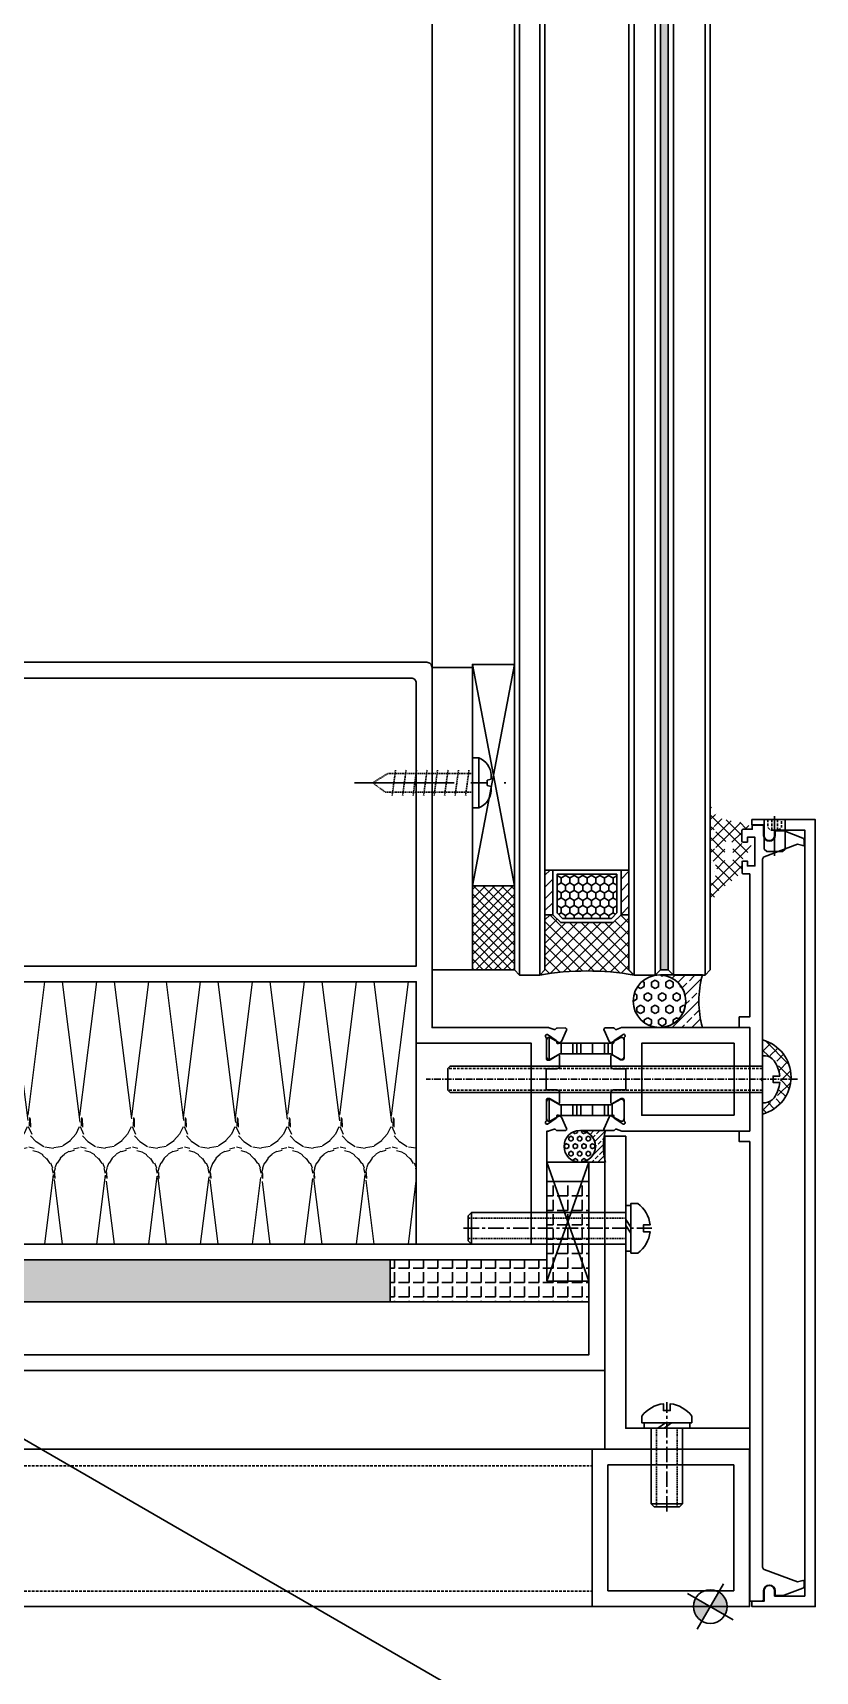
# Model space of a CAD drawing. Header units: millimetres. Extents: x -2069 to 10556, y -1036 to 8460.
# Drawn here: x 4495.4 to 4644.6, y 5000.4 to 5312.7 of the extents above; entities that cross this region are included whole.
import ezdxf

# ---------------------------------------------------------------- set-up
doc = ezdxf.new("R2010")
doc.units = ezdxf.units.MM
for name, pattern in [('ACAD_ISO04W100', [30, 24, -3, 0, -3]), ('CENTER', [2, 1.25, -0.25, 0.25, -0.25]), ('CENTER2', [28.575, 19.05, -3.175, 3.175, -3.175]), ('CONTINOUS', [0]), ('DASHED', [0.75, 0.5, -0.25]), ('HIDDEN', [0.375, 0.25, -0.125]), ('HIDDEN2', [0.1875, 0.125, -0.0625])]:
    doc.linetypes.add(name, pattern=pattern)
for name, color, linetype in [('01', 1, 'Continuous'), ('CASTFIX', 1, 'Continuous'), ('F-Alum', 4, 'Continuous'), ('F-Bolt', 32, 'Continuous'), ('F-center', 6, 'ACAD_ISO04W100'), ('F-dashed line', 8, 'DASHED'), ('F-Glass', 5, 'Continuous'), ('F-Glazing', 8, 'Continuous'), ('F-Misc', 1, 'Continuous'), ('F-seslants', 8, 'Continuous'), ('F_MISC', 8, 'Continuous'), ('HAT', 155, 'Continuous'), ('Hatch', 8, 'Continuous'), ('INSUL', 173, 'Continuous'), ('PJ', 4, 'Continuous'), ('TC', 4, 'Continuous'), ('中心线', 1, 'CENTER2'), ('虚线', 8, 'HIDDEN'), ('螺栓钉类', 241, 'Continuous')]:
    doc.layers.add(name, color=color, linetype=linetype)
doc.layers.add('A-ANNO-SYMB', color=7, linetype='Continuous', lineweight=25)
doc.styles.add('F-simhei', font='')
doc.styles.get('F-simhei').set_extended_font_data('SimHei')
doc.dimstyles.new('1c', dxfattribs={"dimtxt": 3, "dimasz": 2, "dimexe": 1, "dimexo": 2, "dimgap": 1.5, "dimtad": 1, "dimdec": 0, "dimzin": 12, "dimdsep": 46, "dimtxsty": 'F-simhei', "dimblk": 'ARCHTICK', "dimcen": 1, "dimclrd": 1, "dimclre": 1, "dimclrt": 7, "dimadec": 0, "dimazin": 0, "dimtfac": 1, "dimtdec": 0, "dimtix": 1, "dimtofl": 0, "dimtmove": 0, "dimatfit": 3, "dimfxl": 1, "dimtolj": 1, "dimtzin": 0, "dimarcsym": 1})
pattern_1 = [(90, (-64867.5736, 53094.9694), (-2.75, -1e-09), [2, -0.75]), (180, (-64867.5736, 53094.9694), (1e-09, -2.75), [2, -0.75])]

# ---------------------------------------------------------------- blocks, each defined once
blk = doc.blocks.new('A$C08103915')
at = {"layer": 'Hatch'}
h = blk.add_hatch(dxfattribs=at)
h.set_pattern_fill('M_GASKET-PISA', color=256, style=0, pattern_type=2)
h.set_pattern_definition([(45, (45.75, 9), (-1.06066, 1.06066), []), (135, (45.75, 9), (-1.06066, -1.06066), [])])
edge = h.paths.add_edge_path()
edge.add_arc((-1.01, 2.7), 1.5, 270, 310.5724)
edge.add_line((-0.03, 1.56), (1.23, 2.64))
edge.add_arc((2.21, 1.5), 1.5, 90, 130.5724, ccw=False)
edge.add_line((2.21, 3), (2.74, 3))
edge.add_arc((2.74, 6), 3, 270, 323.2383)
edge.add_line((5.15, 4.2), (7.71, 7.64))
edge.add_arc((7.79, 7.58), 0.1, 115.9383, 143.2383, ccw=False)
edge.add_line((7.75, 7.67), (9.5, 8.53))
edge.add_arc((9.39, 8.75), 0.25, 295.907, 450)
edge.add_line((9.39, 9), (6.62, 9))
edge.add_line((6.62, 9), (4.77, 8.05))
edge.add_arc((3.63, 10.27), 2.5, 214.0621, 297.3, ccw=False)
edge.add_arc((1.31, 8.7), 0.3, 34.0621, 90)
edge.add_line((1.31, 9), (-1.59, 9))
edge.add_arc((-1.59, 8.75), 0.25, 90, 256.4771)
edge.add_line((-1.65, 8.51), (-0.03, 8.1))
edge.add_arc((-0.05, 8), 0.1, -90, 75.8013, ccw=False)
edge.add_line((-0.05, 7.9), (-0.11, 7.9))
edge.add_arc((-0.11, 10.4), 2.5, 215.2344, 270, ccw=False)
edge.add_arc((-2.23, 8.9), 0.1, 35.2344, 90)
edge.add_line((-2.23, 9), (-4.88, 9))
edge.add_arc((-4.88, 8.75), 0.25, 90, 256.4771)
edge.add_line((-4.94, 8.51), (-3.32, 8.1))
edge.add_arc((-3.34, 8), 0.1, -90, 75.8013, ccw=False)
edge.add_line((-3.34, 7.9), (-3.4, 7.9))
edge.add_arc((-3.4, 10.4), 2.5, 214.3262, 270, ccw=False)
edge.add_arc((-5.55, 8.93), 0.1, 34.3262, 110.1545)
edge.add_arc((-6.44, 11.37), 2.5, 265.3665, 290.1545, ccw=False)
edge.add_line((-6.65, 8.88), (-8.09, 9))
edge.add_arc((-8.11, 8.75), 0.25, 85.3665, 250.788)
edge.add_line((-8.19, 8.51), (-7.41, 8.24))
edge.add_arc((-8.08, 6.35), 2, 8.4736, 70.6401, ccw=False)
edge.add_line((-6.1, 6.65), (-5.24, 2.02))
edge.add_arc((-4.75, 2.1), 0.5, 188.4922, 360)
edge.add_line((-4.25, 2.1), (-4.25, 2.7))
edge.add_arc((-3.95, 2.7), 0.3, 90, 180, ccw=False)
edge.add_line((-3.95, 3), (-1.55, 3))
edge.add_arc((-1.55, 2.7), 0.3, 0, 90, ccw=False)
edge.add_line((-1.25, 2.7), (-1.25, 1.4))
edge.add_arc((-1.05, 1.4), 0.2, 180, 270)
edge.add_line((-1.05, 1.2), (-1.01, 1.2))
edge = h.paths.add_edge_path(flags=16)
edge.add_arc((-1.31, 5.2), 0.5, 188.3111, 270)
edge.add_line((-1.31, 4.7), (1.52, 4.7))
edge.add_arc((1.52, 5.2), 0.5, 270, 323.2383)
edge.add_line((1.92, 4.9), (2.29, 5.4))
edge.add_arc((1.89, 5.7), 0.5, 323.2383, 450)
edge.add_line((1.89, 6.2), (-1.46, 6.2))
edge.add_arc((-1.46, 5.7), 0.5, 90, 188.3111)
edge.add_line((-1.95, 5.63), (-1.81, 5.13))
blk = doc.blocks.new('*U79')
at = {"layer": 'HAT'}
h = blk.add_hatch(dxfattribs=at)
h.set_pattern_fill('ANSI33', color=256, scale=0.833333)
h.set_pattern_definition([(45, (-71600.1046, -19870.7032), (-1.87088669, 1.87088669), []), (45, (-71598.2337, -19870.7032), (-1.87088669, 1.87088669), [1.32291667, -0.66145833])])
edge = h.paths.add_edge_path()
edge.add_arc((5, 18.47), 19.14, 254.853, 285.147, ccw=False)
edge.add_line((0, 0), (0, -7.91))
edge.add_arc((5, -8.17), 5.01, 2.9798, 177.0202, ccw=False)
edge.add_line((10, -7.91), (10, 0))
h = blk.add_hatch(dxfattribs=at)
h.set_pattern_fill('HEX', color=256, scale=0.833333)
h.set_pattern_definition([(0, (-71600.1046, -19870.7032), (0, 1.374815), [0.79375, -1.5875]), (120, (-71600.1046, -19870.7032), (-1.190624716, -0.6874075), [0.79375, -1.5875]), (60, (-71599.3109, -19870.7032), (-1.190624716, 0.6874075), [0.79375, -1.5875])])
edge = h.paths.add_edge_path()
edge.add_arc((5, -8.17), 5.01, 0, 360)
at = {"layer": '01'}
blk.add_lwpolyline([(10, 0, -0.132958), (0, 0), (0, -7.91, -0.9493), (10, -7.91)], format="xyb", close=True, dxfattribs=at)
blk.add_circle((5, -8.17), 5.01, dxfattribs=at)
blk = doc.blocks.new('ld')
blk.add_lwpolyline([(2, 0), (2, 5.6), (1.5, 6.1), (-1.5, 6.1), (-2, 5.6), (-2, 0)])
at = {"layer": 'A-ANNO-SYMB', "color": 0}
blk.add_line((-2, 0), (2, 0), dxfattribs=at)
at = {"layer": 'F-center'}
blk.add_lwpolyline([(0, -0.64), (0, 6.89)], dxfattribs=at)
at = {"layer": 'F-dashed line'}
for points in [[(1.3, 0), (1.3, 1.52), (0.74, 2), (-0.74, 2), (-1.3, 1.52), (-1.3, 0)], [(-0.56, 0), (-0.56, 2)], [(0.56, 0), (0.56, 2)]]:
    blk.add_lwpolyline(points, dxfattribs=at)
blk = doc.blocks.new('qertqtwet')
at = {"layer": 'F-Glazing'}
h = blk.add_hatch(dxfattribs=at)
h.set_pattern_fill('ANSI37', color=256, angle=270, style=0)
h.set_pattern_definition([(315, (-29614.423, -25731.6915), (1.122532, 1.122532), []), (45, (-29614.423, -25731.6915), (-1.122532, 1.122532), [])])
h.paths.add_polyline_path([(-29820.58, -22812.53), (-29818.81, -22812.53), (-29818.81, -22810.33, 0.323429), (-29824.23, -22816.97), (-29822.21, -22816.97, -0.118516), (-29821.24, -22812.93, -0.281861)])
h.paths.add_polyline_path([(-29822.21, -22816.97), (-29824.23, -22816.97, 0.356058), (-29818.81, -22824.47), (-29818.81, -22821.41), (-29820.58, -22821.41, -0.281861), (-29821.24, -22821.01, -0.118516)])
at = {"color": 8, "linetype": 'DASHED'}
for p, q in [((-29818.81, -22814.89, -46928.13), (-29758.81, -22814.89, -46928.13)), ((-29818.81, -22814.89, -46928.13), (-29758.81, -22814.89, -46928.13)), ((-29818.81, -22819.05, -46928.13), (-29758.81, -22819.05, -46928.13)), ((-29818.81, -22819.05, -46928.13), (-29758.81, -22819.05, -46928.13))]:
    blk.add_line(p, q, dxfattribs=at)
at = {"color": 8, "linetype": 'CENTER'}
blk.add_line((-29825.48, -22816.97, -46928.13), (-29754.65, -22816.97, -46928.13), dxfattribs=at)
blk.add_line((-29825.48, -22816.97, -46928.13), (-29754.65, -22816.97, -46928.13), dxfattribs=at)
blk.add_arc((-29816.92, -22817.4, -23464.07), 7.31, 104.9573, 255.0427)
at = {"layer": 'F-Bolt', "elevation": -46928.13}
blk.add_lwpolyline([(-29820.99, -22820.49, 0.209935), (-29819.32, -22821.47), (-29818.81, -22821.47), (-29818.81, -22812.47), (-29819.32, -22812.47, 0.209935), (-29820.99, -22813.45, 0.143384), (-29822.08, -22816.36), (-29820.8, -22816.36), (-29820.8, -22817.58), (-29822.08, -22817.58, 0.143384)], format="xyb", close=True, dxfattribs=at)
blk.add_lwpolyline([(-29820.99, -22820.49, 0.209935), (-29819.32, -22821.47), (-29818.81, -22821.47), (-29818.81, -22812.47), (-29819.32, -22812.47, 0.209935), (-29820.99, -22813.45, 0.143384), (-29822.08, -22816.36), (-29820.8, -22816.36), (-29820.8, -22817.58), (-29822.08, -22817.58, 0.143384)], format="xyb", close=True, dxfattribs=at)
blk.add_lwpolyline([(-29818.81, -22819.47), (-29759.23, -22819.47), (-29758.81, -22819.05), (-29758.81, -22814.89), (-29759.23, -22814.47), (-29818.81, -22814.47)], dxfattribs=at)
blk.add_lwpolyline([(-29818.81, -22819.47), (-29759.23, -22819.47), (-29758.81, -22819.05), (-29758.81, -22814.89), (-29759.23, -22814.47), (-29818.81, -22814.47)], dxfattribs=at)
blk = doc.blocks.new('A$C455C3A01')
at = {"layer": 'Hatch'}
h = blk.add_hatch(dxfattribs=at)
h.set_pattern_fill('M_SYNTHETIC-PISA', color=256, pattern_type=2)
h.set_pattern_definition([(90, (-9.9, 423.83), (-6, 4e-16), []), (90, (-9.15, 423.83), (-6, 4e-16), []), (90, (-8.4, 423.83), (-6, 4e-16), []), (90, (-6.15, 423.83), (-6, 4e-16), [])])
edge = h.paths.add_edge_path()
edge.add_arc((-6.87, -1.6), 0.5, 270, 300, ccw=False)
edge.add_line((-6.87, -2.1), (-6.9, -2.1))
edge.add_arc((-6.9, -1.6), 0.5, 180, 270, ccw=False)
edge.add_line((-7.4, -1.6), (-7.4, 1.6))
edge.add_arc((-6.9, 1.6), 0.5, 90, 180, ccw=False)
edge.add_line((-6.9, 2.1), (-6.87, 2.1))
edge.add_arc((-6.87, 1.6), 0.5, 60, 90, ccw=False)
edge.add_line((-6.62, 2.03), (-4.83, 1))
edge.add_line((-4.83, 1), (4.83, 1))
edge.add_line((4.83, 1), (6.62, 2.03))
edge.add_arc((6.87, 1.6), 0.5, 90, 120, ccw=False)
edge.add_line((6.87, 2.1), (6.9, 2.1))
edge.add_arc((6.9, 1.6), 0.5, 0, 90, ccw=False)
edge.add_line((7.4, 1.6), (7.4, -1.6))
edge.add_arc((6.9, -1.6), 0.5, -90, 0, ccw=False)
edge.add_line((6.9, -2.1), (6.87, -2.1))
edge.add_arc((6.87, -1.6), 0.5, 240, 270, ccw=False)
edge.add_line((6.62, -2.03), (4.83, -1))
edge.add_line((4.83, -1), (-4.83, -1))
edge.add_line((-4.83, -1), (-6.62, -2.03))
at = {"color": 0, "linetype": 'ByBlock'}
blk.add_lwpolyline([(-6.62, -2.03, -0.131652), (-6.87, -2.1), (-6.9, -2.1, -0.414214), (-7.4, -1.6), (-7.4, 1.6, -0.414214), (-6.9, 2.1), (-6.87, 2.1, -0.131652), (-6.62, 2.03), (-4.83, 1), (4.83, 1), (6.62, 2.03, -0.131652), (6.87, 2.1), (6.9, 2.1, -0.414214), (7.4, 1.6), (7.4, -1.6, -0.414214), (6.9, -2.1), (6.87, -2.1, -0.131652), (6.62, -2.03), (4.83, -1), (-4.83, -1)], format="xyb", close=True, dxfattribs=at)
blk = doc.blocks.new('*U80')
at = {"layer": 'HAT'}
h = blk.add_hatch(dxfattribs=at)
h.set_pattern_fill('ANSI33', color=256, scale=0.5)
h.set_pattern_definition([(45, (-42960.0628, -11922.4219), (-1.122532015, 1.122532015), []), (45, (-42958.9402, -11922.4219), (-1.122532015, 1.122532015), [0.79375, -0.396875])])
edge = h.paths.add_edge_path()
edge.add_arc((3, 11.08), 11.48, 254.853, 285.147, ccw=False)
edge.add_line((0, 0), (0, -4.75))
edge.add_arc((3, -4.9), 3, 2.9798, 177.0202, ccw=False)
edge.add_line((6, -4.75), (6, 0))
h = blk.add_hatch(dxfattribs=at)
h.set_pattern_fill('HEX', color=256, scale=0.5)
h.set_pattern_definition([(0, (-42960.0628, -11922.4219), (0, 0.824889), [0.47625, -0.9525]), (120, (-42960.0628, -11922.4219), (-0.71437483, -0.4124445), [0.47625, -0.9525]), (60, (-42959.5865, -11922.4219), (-0.71437483, 0.4124445), [0.47625, -0.9525])])
edge = h.paths.add_edge_path()
edge.add_arc((3, -4.9), 3, 0, 360)
at = {"layer": '01'}
blk.add_lwpolyline([(6, 0, -0.132958), (0, 0), (0, -4.75, -0.9493), (6, -4.75)], format="xyb", close=True, dxfattribs=at)
blk.add_circle((3, -4.9), 3, dxfattribs=at)
blk = doc.blocks.new('*U81')
at = {"layer": '中心线', "color": 1, "linetype": 'CENTER', "ltscale": 2.357948}
blk.add_line((0, 30.9), (0, -4.96), dxfattribs=at)
at = {"layer": '虚线', "linetype": 'HIDDEN', "ltscale": 0.5}
for p, q in [((-1.95, 0), (-1.95, 30)), ((1.95, 0), (1.95, 30))]:
    blk.add_line(p, q, dxfattribs=at)
at = {"layer": '螺栓钉类', "color": 241, "linetype": 'Continuous'}
for p, q in [((-2.41, 30), (-3, 29.41)), ((3, 29.41), (-3, 29.41)), ((-3, 0), (-3, 29.41)), ((2.41, 30), (-2.41, 30)), ((2.41, 30), (3, 29.41)), ((3, 0), (3, 29.41)), ((-0.91, -1), (0.53, 0)), ((0.24, -1), (1.69, 0))]:
    blk.add_line(p, q, dxfattribs=at)
blk.add_lwpolyline([(4.35, 0), (4.35, -1), (-4.35, -1), (-4.35, 0)], close=True, dxfattribs=at)
blk.add_lwpolyline([(-4.75, -1), (4.75, -1), (4.75, -2.32, -0.207256), (0.66, -4.66), (0.66, -3.38), (-0.66, -3.38), (-0.66, -4.66, -0.207256), (-4.75, -2.32)], format="xyb", close=True, dxfattribs=at)
blk = doc.blocks.new('*U82')
at = {"layer": 'F-Misc'}
blk.add_lwpolyline([(0, -8), (0, 0), (-22.69, 0), (-22.69, -8)], close=True, dxfattribs=at)
for points in [[(0, -8), (-22.69, 0)], [(-22.69, -8), (0, 0)]]:
    blk.add_lwpolyline(points, dxfattribs=at)
blk = doc.blocks.new('*U83')
at = {"layer": '中心线', "color": 1, "linetype": 'CENTER', "ltscale": 2.357948}
blk.add_line((0, 15.9), (0, -4.96), dxfattribs=at)
at = {"layer": '虚线', "linetype": 'HIDDEN', "ltscale": 0.5}
for p, q in [((-1.95, 0), (-1.95, 15)), ((1.95, 0), (1.95, 15))]:
    blk.add_line(p, q, dxfattribs=at)
at = {"layer": '螺栓钉类', "color": 241, "linetype": 'Continuous'}
for p, q in [((-2.41, 15), (-3, 14.41)), ((3, 14.41), (-3, 14.41)), ((-3, 0), (-3, 14.41)), ((2.41, 15), (-2.41, 15)), ((2.41, 15), (3, 14.41)), ((3, 0), (3, 14.41)), ((-0.91, -1), (0.53, 0)), ((0.24, -1), (1.69, 0))]:
    blk.add_line(p, q, dxfattribs=at)
blk.add_lwpolyline([(4.35, 0), (4.35, -1), (-4.35, -1), (-4.35, 0)], close=True, dxfattribs=at)
blk.add_lwpolyline([(-4.75, -1), (4.75, -1), (4.75, -2.32, -0.207256), (0.66, -4.66), (0.66, -3.38), (-0.66, -3.38), (-0.66, -4.66, -0.207256), (-4.75, -2.32)], format="xyb", close=True, dxfattribs=at)
blk = doc.blocks.new('A$C714F5CF6')
at = {"ltscale": 0.5}
h = blk.add_hatch(color=7, dxfattribs=at)
edge = h.paths.add_edge_path()
edge.add_line((0, 3.21), (0, 0))
edge.add_line((0, 0), (3.21, 0))
edge.add_ellipse((0, 0), major_axis=(-2.27, 2.27), ratio=1, start_angle=225, end_angle=315)
edge = h.paths.add_edge_path()
edge.add_line((0, 0), (-3.21, 0))
edge.add_ellipse((0, 0), major_axis=(-2.27, 2.27), ratio=1, start_angle=45, end_angle=135)
edge.add_line((0, -3.21), (0, 0))
at = {"color": 7, "ltscale": 0.5}
for p, q in [((0, 5.01), (0, -5.01)), ((5.01, 0), (-5.01, 0))]:
    blk.add_line(p, q, dxfattribs=at)
blk.add_circle((0, 0), 3.21, dxfattribs=at)
blk = doc.blocks.new('*U51')
at = {"layer": 'F-Misc'}
blk.add_lwpolyline([(0, -8), (0, 0), (-42.21, 0), (-42.21, -8)], close=True, dxfattribs=at)
for points in [[(0, -8), (-42.21, 0)], [(-42.21, -8), (0, 0)]]:
    blk.add_lwpolyline(points, dxfattribs=at)
blk = doc.blocks.new('*U52')
at = {"linetype": 'Continuous'}
blk.add_hatch(color=4, dxfattribs=at).paths.add_polyline_path([(0.22, 17.52), (801.66, 17.52), (801.66, 16), (0.22, 16)])
at = {"layer": 'TC'}
h = blk.add_hatch(dxfattribs=at)
h.set_pattern_fill('ANSI37', color=256, scale=0.5, style=0)
h.set_pattern_definition([(45, (0, 4), (-1.12253, 1.12253), []), (135, (0, 4), (-1.12253, -1.12253), [])])
edge = h.paths.add_edge_path()
edge.add_line((9.22, 4), (9.22, -3))
edge.add_line((9.22, -3), (10.72, -4.5))
edge.add_line((10.72, -4.5), (10.72, -6))
edge.add_line((10.72, -6), (0.22, -6))
edge.add_line((0.22, -6), (-0.78, -7))
edge.add_arc((-52.52, 2), 52.52, 350.1322, 369.8678)
edge.add_line((-0.78, 11), (0.22, 10))
edge.add_line((0.22, 10), (10.72, 10))
edge.add_line((10.72, 10), (10.72, 8.5))
edge.add_line((10.72, 8.5), (9.22, 7))
edge.add_line((9.22, 7), (9.22, 4))
h = blk.add_hatch(dxfattribs=at)
h.set_pattern_fill('ANSI31', color=256, scale=0.5, style=0)
h.set_pattern_definition([(45, (0, 4), (-1.12253, 1.12253), [])])
h.paths.add_polyline_path([(19.22, 8.5), (10.72, 8.5), (10.72, 10), (19.22, 10)])
h = blk.add_hatch(dxfattribs=at)
h.set_pattern_fill('ANSI31', color=256, scale=0.5, style=0)
h.set_pattern_definition([(45, (0, 4), (-1.12253, 1.12253), [])])
h.paths.add_polyline_path([(19.22, 8.5), (10.72, 8.5), (10.72, 10), (19.22, 10)])
h = blk.add_hatch(dxfattribs=at)
h.set_pattern_fill('HONEY', color=256, scale=0.3, style=0)
h.set_pattern_definition([(0, (0, 4), (1.42875, 0.82489), [0.9525, -1.905]), (120, (0, 4), (-1.42875, 0.82489), [0.9525, -1.905]), (60, (0, 4), (2e-07, 1.649778), [-1.905, 0.9525])])
h.paths.add_polyline_path([(10.02, 6.67), (11.05, 7.7), (18.42, 7.7), (18.42, -3.7), (11.05, -3.7), (10.02, -2.67)])
h = blk.add_hatch(dxfattribs=at)
h.set_pattern_fill('ANSI31', color=256, scale=0.5, style=0)
h.paths.add_polyline_path([(19.22, -4.5), (10.72, -4.5), (10.72, -6), (19.22, -6)])
at = {"color": 4, "linetype": 'Continuous'}
blk.add_lwpolyline([(0.22, 17.52), (801.66, 17.52), (801.66, 16), (0.22, 16)], close=True, dxfattribs=at)
at = {"layer": 'F-Glass'}
for points in [[(801.66, 17.52), (0.22, 17.52), (-0.78, 18.52), (-0.78, 24.52), (0.22, 25.52), (801.66, 25.52)], [(801.66, 10), (0.22, 10), (-0.78, 11), (-0.78, 15), (0.22, 16), (801.66, 16)], [(801.66, -6), (0.22, -6), (-0.78, -7), (-0.78, -10.83), (0.22, -11.83), (801.66, -11.83)]]:
    blk.add_lwpolyline(points, dxfattribs=at)
at = {"layer": 'PJ'}
blk.add_lwpolyline([(9.22, 4), (9.22, -3), (10.72, -4.5), (10.72, -6), (0.22, -6), (-0.78, -7, 0.086326), (-0.78, 11), (0.22, 10), (10.72, 10), (10.72, 8.5), (9.22, 7)], format="xyb", close=True, dxfattribs=at)
for points in [[(19.22, 8.5), (10.72, 8.5), (10.72, 10), (19.22, 10)], [(19.22, 8.5), (10.72, 8.5), (10.72, 10), (19.22, 10)], [(19.22, -4.5), (10.72, -4.5), (10.72, -6), (19.22, -6)]]:
    blk.add_lwpolyline(points, close=True, dxfattribs=at)
at = {"layer": 'PJ', "ltscale": 3}
for points in [[(9.22, 7), (10.72, 8.5), (19.22, 8.5), (19.22, -4.5), (10.72, -4.5), (9.22, -3)], [(10.02, 6.67), (11.05, 7.7), (18.42, 7.7), (18.42, -3.7), (11.05, -3.7), (10.02, -2.67)]]:
    blk.add_lwpolyline(points, close=True, dxfattribs=at)
at = {"layer": 'TC', "color": 9, "linetype": 'Continuous'}
for p, q in [((-0.78, 24.52), (801.66, 24.52)), ((-0.78, 18.52), (801.66, 18.52)), ((-0.78, 15), (801.66, 15)), ((-0.78, 11), (801.66, 11)), ((-0.78, -7), (801.66, -7)), ((-0.78, -10.83), (801.66, -10.83))]:
    blk.add_line(p, q, dxfattribs=at)
blk = doc.blocks.new('ding1')
at = {"layer": 'CASTFIX', "color": 9, "linetype": 'CENTER2'}
blk.add_line((1214.68, -4175.42), (1214.68, -4204.3), dxfattribs=at)
at = {"layer": 'CASTFIX', "color": 8, "linetype": 'HIDDEN2'}
for p, q in [((1212.88, -4181.86), (1214.68, -4178.92)), ((1214.68, -4178.92), (1216.48, -4181.34)), ((1212.88, -4197.92), (1212.88, -4181.86)), ((1216.48, -4197.92), (1216.48, -4181.34)), ((1217.08, -4182.62), (1212.28, -4183.27)), ((1217.08, -4184.62), (1212.28, -4185.27)), ((1217.08, -4186.62), (1212.28, -4187.27)), ((1217.08, -4188.62), (1212.28, -4189.27)), ((1217.08, -4190.62), (1212.28, -4191.27)), ((1217.08, -4192.62), (1212.28, -4193.27)), ((1217.08, -4194.62), (1212.28, -4195.27)), ((1217.08, -4196.62), (1212.28, -4197.27))]:
    blk.add_line(p, q, dxfattribs=at)
at = {"layer": 'CASTFIX'}
for p, q in [((1209.93, -4197.92), (1209.93, -4199.17)), ((1219.43, -4197.92), (1209.93, -4197.92)), ((1219.43, -4199.17), (1209.93, -4199.17)), ((1214.18, -4200.72), (1213.98, -4201.47)), ((1215.18, -4200.72), (1214.18, -4200.72)), ((1215.18, -4200.72), (1215.38, -4201.47)), ((1219.43, -4197.92), (1219.43, -4199.17)), ((1213.98, -4201.47), (1213.18, -4201.47)), ((1216.18, -4201.47), (1215.38, -4201.47))]:
    blk.add_line(p, q, dxfattribs=at)
for centre, start, end in [((1213.34, -4197.8), 201.9199, 267.5066), ((1216.02, -4197.8), 272.4934, 338.0801)]:
    blk.add_arc(centre, 3.68, start, end, dxfattribs=at)
blk = doc.blocks.new('*U53')
at = {"layer": 'INSUL', "lineweight": 0}
h = blk.add_hatch(dxfattribs=at)
h.set_pattern_fill('岩棉', color=256, scale=50, style=0, pattern_type=2)
h.set_pattern_definition([(171.7889, (26.65, 99.5238), (-336.600862, 50.000001), [1.6671, -348.4227]), (146.9087, (28.1114, 98.5714), (-79.200202, 50.000001), [1.7444, -364.5726]), (132.3273, (29.1957, 97.381), (-89.100229, 100), [1.6103, -336.5429]), (114.797, (29.8557, 95.9524), (-19.80005, 50), [1.5737, -163.661]), (91.6202, (29.9029, 94.2857), (-9.900025, 300), [1.6673, -348.47265]), (82.824825, (25.04714, 55.714286), (69.30017472, 549.999998517), [38.87587, -8125.0565]), (97.175175, (34.85288, 55.714286), (-69.300176241, 549.999998326), [38.87587, -8125.0565]), (88.3798, (29.9972, 94.2857), (9.900022, 300), [1.6673, -348.47265]), (65.203, (30.0443, 95.9524), (19.80005, 50), [1.5737, -163.661]), (47.6727, (30.7043, 97.381), (89.100228, 100), [1.6103, -336.5429]), (33.0913, (31.7886, 98.5714), (79.200201, 50.000002), [1.7444, -364.5726]), (8.2111, (33.25, 99.5238), (336.600862, 50), [1.6671, -348.4227]), (87.1662, (25, 54.762), (9.90002, 150), [0.9535, -199.2913]), (103.9014, (25.2357, 53.8095), (-39.6001, 150), [0.9811, -205.0535]), (111.6036, (25.613, 52.857), (-9.9, 50), [1.0243, -52.7534]), (122.7613, (26.2257, 51.9048), (-29.700077, 50), [1.1325, -236.6989]), (138.2906, (27.0271, 51.1905), (-59.40015, 50), [1.0735, -224.3705]), (152.0035, (27.9229, 50.7143), (-89.10023, 50), [1.0144, -212.0156]), (166.4772, (28.9129, 50.4762), (-198.000507, 50), [1.0182, -212.8103]), (167.0708, (29.95, 50.238), (-207.900533, 50), [1.0641, -222.402]), (12.9292, (29.95, 50.238), (207.900533, 50), [1.0641, -222.402]), (13.5228, (30.9872, 50.4762), (198.000507, 50), [1.0182, -212.8103]), (27.9965, (31.9772, 50.7143), (99.000253, 50), [1.0144, -212.0156]), (41.7094, (32.8729, 51.1905), (59.40015, 50), [1.0735, -224.3705]), (57.2387, (33.6743, 51.9048), (99.000252, 150), [1.1325, -236.6989]), (68.3964, (34.287, 52.857), (9.9, 50), [1.0243, -52.7534]), (76.0986, (34.6643, 53.8095), (9.900025, 50), [0.9811, -205.0535]), (92.8338, (34.9, 54.762), (-9.900025, 150), [0.9535, -199.2913])])
h.paths.add_polyline_path([(0, 0), (170.36, 0), (170.36, 50), (0, 50)])
at = {"layer": 'INSUL'}
blk.add_lwpolyline([(0, 0), (170.36, 0), (170.36, 50), (0, 50)], close=True, dxfattribs=at)
blk = doc.blocks.new('_ArchTick')
at = {"color": 0, "linetype": 'ByBlock', "const_width": 0.15}
blk.add_lwpolyline([(-0.5, -0.5), (0.5, 0.5)], dxfattribs=at)
blk = doc.blocks.new('*D108')
at = {"layer": 'Defpoints', "color": 0, "transparency": 16777216}
for p in [(3928.29, 5012.7), (4602.08, 5012.7), (3874.24, 4990.18), (3914.71, 4942.6), (3874.24, 4188.74)]:
    blk.add_point(p, dxfattribs=at)
at = {"layer": 'Hatch', "color": 1, "lineweight": -2, "transparency": 16777216}
blk.add_arc((3874.24, 5012.7), 80.95, 270, 0, dxfattribs=at)
at = {"layer": 'Hatch', "color": 1, "lineweight": -2, "transparency": 16777216, "xscale": 2, "yscale": 2, "zscale": 2}
for p, rotation in [((3955.19, 5012.7), 90.00000002080792), ((3874.24, 4931.75), 180.0000000000001)]:
    blk.add_blockref('_ArchTick', p, dxfattribs=dict(at, rotation=rotation))
at = {"layer": 'Hatch', "color": 7, "transparency": 16777216, "insert": (3929.34, 4957.59), "char_height": 3, "attachment_point": 5, "rotation": 45, "style": 'F-simhei'}
blk.add_mtext('\\A1;90.00°', dxfattribs=at)

msp = doc.modelspace()

# ---------------------------------------------------------------- hatches: boundary and pattern name
at = {"layer": 'F-seslants'}
h = msp.add_hatch(dxfattribs=at)
h.set_pattern_fill('ANSI37', color=256, scale=10, angle=90)
h.set_pattern_definition([(135, (-47051.4501, 38466.9395), (-0.883883476, -0.883883477), []), (225, (-47051.4501, 38466.9395), (0.883883477, -0.883883476), [])])
h.paths.add_polyline_path([(4579.25, 5150.09), (4579.25, 5134.09), (4587.25, 5134.09), (4587.25, 5150.09)])
at = {"layer": 'Hatch'}
h = msp.add_hatch(dxfattribs=at)
h.set_pattern_fill('ANGLE', color=256, scale=10, angle=90)
h.set_pattern_definition(pattern_1)
h.paths.add_polyline_path([(4356.56, 5109.7), (4364.6, 5109.7), (4364.6, 5101.73), (4404.29, 5078.8), (4563.55, 5078.8), (4563.55, 5070.8), (4402.15, 5070.8), (4356.6, 5097.12)])
h = msp.add_hatch(dxfattribs=at)
h.set_pattern_fill('ANGLE', color=256, scale=10, angle=90)
h.set_pattern_definition(pattern_1)
h.paths.add_polyline_path([(4563.55, 5070.8), (4601.47, 5070.8), (4601.46, 5093.73), (4593.46, 5093.73), (4593.47, 5078.8), (4563.55, 5078.8)])

# ---------------------------------------------------------------- linework, layer by layer
at = {"elevation": 0}
msp.add_lwpolyline([(2036.48, 3908.65), (3143.41, 5824.68), (4634.47, 4963.27), (3527.53, 3047.23)], close=True, dxfattribs=at)
at = {"layer": 'F-Alum'}
msp.add_line((4571.56, 5191.26, 0), (4571.56, 5846.85, 0), dxfattribs=at)
at = {"layer": 'F-Alum', "elevation": 0}
for points in [[(4593.47, 5078.8), (4593.47, 5103.34), (4593.71, 5103.34, 0.086106), (4593.88, 5103.37), (4594.81, 5103.7, -0.359508), (4595.17, 5103.57, 0.263725), (4595.43, 5103.42), (4596.93, 5103.42, 0.087489), (4597.03, 5103.43, 0.414214), (4597.21, 5103.82, 0.02182), (4597.2, 5103.84), (4596.21, 5106, 0.176327), (4596.07, 5106.14), (4595.6, 5106.36, 0.198912), (4595.45, 5106.37, 0.065543), (4595.4, 5106.35, 0.267949), (4595.32, 5106.17), (4595.33, 5105.99, -0.267949), (4595.24, 5105.81), (4593.58, 5104.66, -0.520661), (4593.17, 5104.94, -0.213422), (4593.27, 5105.16, 0.213422), (4593.37, 5105.39), (4593.37, 5109.24, -0.414214), (4593.67, 5109.54), (4593.89, 5109.54, -0.137852), (4594.05, 5109.49), (4595.57, 5108.57, 0.137852), (4595.67, 5108.54, 0.414214), (4595.87, 5108.74), (4595.87, 5110.7, 0.414214), (4595.37, 5111.2), (4593.3, 5111.2), (4593.3, 5113.2), (4593.3, 5115.2), (4595.37, 5115.2, 0.414214), (4595.87, 5115.7), (4595.87, 5117.66, 0.414214), (4595.67, 5117.86, 0.137852), (4595.57, 5117.84), (4594.05, 5116.91, -0.137852), (4593.89, 5116.86), (4593.67, 5116.86, -0.414214), (4593.37, 5117.16), (4593.37, 5121.02, 0.213422), (4593.27, 5121.24, -0.213422), (4593.17, 5121.46, -0.520661), (4593.58, 5121.75), (4595.24, 5120.59, -0.267949), (4595.33, 5120.41), (4595.32, 5120.24, 0.267949), (4595.4, 5120.06, 0.065543), (4595.45, 5120.03, 0.198912), (4595.6, 5120.04), (4596.07, 5120.26, 0.176327), (4596.21, 5120.4), (4597.2, 5122.56, 0.02182), (4597.21, 5122.59, 0.414214), (4597.03, 5122.97, 0.087489), (4596.93, 5122.99), (4595.43, 5122.98, 0.263725), (4595.17, 5122.83, -0.359508), (4594.81, 5122.7), (4593.88, 5123.04, 0.086106), (4593.71, 5123.07), (4593.71, 5123.07), (4593.71, 5123.07), (4571.56, 5123.07), (4571.56, 5191.7, 0.414214), (4570.56, 5192.7), (4364.6, 5192.7)], [(4417.6, 5185.2), (4417.6, 5132.32), (4418.5, 5131.8), (4568.56, 5131.8), (4568.56, 5120.27, 0.414214), (4568.76, 5120.07), (4590.47, 5120.07), (4590.47, 5081.8), (4405.1, 5081.8), (4367.6, 5103.46), (4367.6, 5188.7, -0.414214), (4368.6, 5189.7), (4386.22, 5189.7), (4394.43, 5185.2), (4417.6, 5185.2)], [(4420.6, 5185.2), (4445.66, 5185.2), (4452.62, 5189.7), (4567.56, 5189.7, -0.414214), (4568.56, 5188.7), (4568.56, 5134.8), (4420.6, 5134.8), (4420.6, 5185.2)]]:
    msp.add_lwpolyline(points, format="xyb", dxfattribs=at)
for points in [[(4579.25, 5191.7), (4579.25, 5134.09), (4571.56, 5134.09), (4571.56, 5191.7), (4579.25, 5191.7)], [(4404.29, 5078.8), (4593.47, 5078.8)]]:
    msp.add_lwpolyline(points, dxfattribs=at)
at = {"layer": 'F-Alum'}
for points in [[(4632.13, 5123.09), (4630.13, 5123.09), (4630.13, 5125.09), (4632.13, 5125.09), (4632.13, 5152.36), (4630.87, 5152.36), (4630.74, 5152.42), (4630.67, 5152.56), (4630.67, 5154.6), (4630.67, 5154.73), (4630.87, 5154.8), (4631.69, 5154.8), (4631.69, 5153.87), (4633.12, 5153.87), (4633.12, 5159.34), (4631.69, 5159.34), (4631.69, 5158.42), (4630.87, 5158.42), (4630.67, 5158.49), (4630.6, 5158.62), (4630.6, 5160.66), (4630.67, 5160.79), (4630.8, 5160.86), (4632.59, 5160.86), (4632.59, 5161.65), (4634.57, 5161.65), (4634.57, 5161.63)], [(4634.57, 5013.77), (4634.57, 5013.75), (4632.13, 5013.75), (4632.13, 5101.34), (4630.13, 5101.34), (4630.13, 5103.34), (4632.13, 5103.34), (4632.13, 5123.09)], [(4364.6, 5101.73), (4404.29, 5078.8), (4571.41, 5078.8)], [(3888.05, 5015.64), (3888.05, 5060.7), (4601.47, 5060.7), (4601.47, 5097.42), (4604.47, 5097.42), (4604.47, 5097.42), (4604.47, 5097.42), (4604.47, 5057.7), (4604.47, 5057.7), (3891.05, 5057.7), (3891.05, 5012.64)]]:
    msp.add_lwpolyline(points, dxfattribs=at)
at = {"layer": 'F-Alum', "linetype": 'CONTINOUS', "ltscale": 15555}
msp.add_lwpolyline([(4632.13, 5013.75), (4634.46, 5013.75, 0.414214), (4634.76, 5014.05), (4634.76, 5015.7, -1), (4636.96, 5015.7), (4636.96, 5014.8), (4638.51, 5014.8, 0.142849), (4638.68, 5014.85), (4642.23, 5016.21, 0.284079), (4642.5, 5016.66), (4642.5, 5017.46, 0.557537), (4642.21, 5017.64), (4641.21, 5017.38), (4634.87, 5019.78, -0.296379), (4634.57, 5020.23), (4634.57, 5112.86), (4634.27, 5113.16), (4634.57, 5113.46), (4634.57, 5155.17, -0.296379), (4634.87, 5155.63), (4641.21, 5158.02), (4642.21, 5157.76, 0.557537), (4642.5, 5157.94), (4642.5, 5158.74, 0.284079), (4642.23, 5159.19), (4638.68, 5160.55, 0.142849), (4638.51, 5160.6), (4636.96, 5160.6), (4636.96, 5159.7, -1), (4634.76, 5159.7), (4634.76, 5161.35, 0.414214), (4634.46, 5161.65), (4634.46, 5161.65)], format="xyb", dxfattribs=at)
at = {"layer": 'F-Alum'}
msp.add_lwpolyline([(4642.6, 5141.14), (4642.6, 5141.14), (4642.6, 5117.14), (4642.6, 5117.14), (4642.6, 5014.7), (4642.6, 5014.7), (4642.6, 5017.7), (4642.6, 5017.7), (4642.6, 5014.7), (4636.86, 5014.7), (4636.86, 5015.7, 1), (4634.86, 5015.7), (4634.86, 5013.7), (4632.55, 5013.7), (4632.55, 5012.7), (4644.6, 5012.7), (4644.6, 5119.14), (4644.6, 5119.14), (4644.6, 5139.14), (4644.6, 5139.14), (4644.6, 5162.7), (4632.55, 5162.7), (4632.55, 5161.7), (4634.86, 5161.7), (4634.86, 5159.7, 1), (4636.86, 5159.7), (4636.86, 5160.7), (4642.6, 5160.7), (4642.6, 5157.7), (4642.6, 5157.7), (4642.6, 5160.7), (4642.6, 5160.7), (4642.6, 5141.14)], format="xyb", dxfattribs=at)
msp.add_lwpolyline([(4632.13, 5113.21), (4632.13, 5103.34), (4607.75, 5103.34), (4606.73, 5103.7, 0.359508), (4606.38, 5103.57, -0.263725), (4606.12, 5103.43), (4604.62, 5103.42, -0.087489), (4604.51, 5103.43, -0.414214), (4604.33, 5103.82, -0.02182), (4604.34, 5103.84), (4605.34, 5106, -0.176327), (4605.48, 5106.15), (4605.94, 5106.37, -0.198912), (4606.1, 5106.37, -0.065543), (4606.14, 5106.35, -0.267949), (4606.23, 5106.17), (4606.21, 5105.99, 0.267949), (4606.3, 5105.81), (4607.97, 5104.66, 0.520661), (4608.37, 5104.94, 0.213422), (4608.27, 5105.16, -0.213422), (4608.17, 5105.39), (4608.17, 5109.24, 0.414214), (4607.87, 5109.54), (4607.65, 5109.54, 0.137852), (4607.5, 5109.5), (4605.98, 5108.57, -0.137852), (4605.87, 5108.54, -0.414214), (4605.67, 5108.74), (4605.67, 5110.7, -0.414214), (4606.17, 5111.2), (4608.52, 5111.2), (4608.52, 5115.22), (4606.17, 5115.22, -0.414214), (4605.67, 5115.72), (4605.67, 5117.69, -0.414214), (4605.87, 5117.89, -0.137852), (4605.98, 5117.86), (4607.5, 5116.93, 0.137852), (4607.65, 5116.89), (4607.87, 5116.89, 0.414214), (4608.17, 5117.19), (4608.17, 5121.04, -0.213422), (4608.27, 5121.26, 0.213422), (4608.37, 5121.49, 0.520661), (4607.97, 5121.77), (4606.3, 5120.61, 0.267949), (4606.21, 5120.43), (4606.23, 5120.26, -0.267949), (4606.14, 5120.08, -0.065543), (4606.1, 5120.05, -0.198912), (4605.94, 5120.06), (4605.48, 5120.28, -0.176327), (4605.34, 5120.43), (4604.34, 5122.59, -0.02182), (4604.33, 5122.61, -0.414214), (4604.51, 5122.99, -0.087489), (4604.62, 5123.01), (4606.12, 5123, -0.263725), (4606.38, 5122.85, 0.359508), (4606.73, 5122.73), (4607.67, 5123.06, -0.086106), (4607.84, 5123.09), (4632.13, 5123.09)], format="xyb", close=True, dxfattribs=at)
for points in [[(4629.13, 5106.34), (4629.13, 5120.09), (4611.52, 5120.09), (4611.52, 5106.34)], [(4604.47, 5042.69), (4632.13, 5042.69), (4632.13, 5046.69), (4608.47, 5046.69), (4608.47, 5102.34), (4604.47, 5102.34)]]:
    msp.add_lwpolyline(points, close=True, dxfattribs=at)
at = {"layer": 'F-Alum', "flags": 128}
for points in [[(3928.29, 5042.69), (4602.08, 5042.69)], [(3928.29, 5012.7), (4602.08, 5012.7)]]:
    msp.add_lwpolyline(points, dxfattribs=at)
for points in [[(4602.08, 5042.69), (4602.08, 5012.7), (4632.08, 5012.7), (4632.08, 5042.69)], [(4605.08, 5039.69), (4605.08, 5015.7), (4629.08, 5015.7), (4629.08, 5039.69)]]:
    msp.add_lwpolyline(points, close=True, dxfattribs=at)
at = {"layer": 'F-dashed line', "flags": 128}
for points in [[(3928.29, 5039.54), (4602.08, 5039.54)], [(3928.29, 5015.63), (4602.08, 5015.63)]]:
    msp.add_lwpolyline(points, dxfattribs=at)
at = {"layer": 'F-seslants', "elevation": 0}
msp.add_lwpolyline([(4579.25, 5150.09), (4579.25, 5134.09), (4587.25, 5134.09), (4587.25, 5150.09)], close=True, dxfattribs=at)
at = {"layer": 'Hatch'}
for points in [[(4356.56, 5109.7), (4364.6, 5109.7), (4364.6, 5101.73), (4404.29, 5078.8), (4563.55, 5078.8), (4563.55, 5070.8), (4402.15, 5070.8), (4356.6, 5097.12), (4356.56, 5109.7), (4356.56, 5109.7), (4356.56, 5109.7), (4356.56, 5109.7)], [(4563.55, 5070.8), (4601.47, 5070.8), (4601.46, 5093.73), (4593.46, 5093.73), (4593.47, 5078.8), (4563.55, 5078.8), (4563.55, 5070.8)]]:
    msp.add_lwpolyline(points, dxfattribs=at)

# ---------------------------------------------------------------- block references
at = {"xscale": -1, "rotation": 270.0000000067021}
msp.add_blockref('*U52', (4599.08, 5133.86, 0), dxfattribs=at)
at = {"layer": 'F-Bolt', "color": 8, "extrusion": (6.97741e-14, 2.9877e-23, -1), "rotation": 269.9999999799845}
msp.add_blockref('ding1', (-381.33, 6384.4, 0), dxfattribs=at)
at = {"layer": 'F_MISC'}
for name, p, rotation in [('*U51', (4587.25, 5150.09, 0), 270.0000000201766), ('ld', (4636.86, 5162.7), 180.0000000001708), ('qertqtwet', (-25184.24, -17703.76, 46928.13), 180.0000000201715), ('*U81', (4608.47, 5084.8), 89.99999999964689), ('*U83', (4616.32, 5046.69), 179.999999999647)]:
    msp.add_blockref(name, p, dxfattribs=dict(at, rotation=rotation))
at = {"layer": 'F_MISC', "extrusion": (-1.12536e-06, 1.01155e-07, 1), "xscale": -1, "rotation": 89.9999998601681}
msp.add_blockref('A$C08103915', (4633.6, 5156.7, 0), dxfattribs=at)
at = {"layer": 'F_MISC', "ltscale": 18000, "extrusion": (-1.12536e-06, -1.35237e-07, 1), "zscale": -1.000000000000004, "rotation": 179.9999998601899}
msp.add_blockref('*U53', (4568.56, 5131.8, -0.01), dxfattribs=at)
at = {"layer": 'F_MISC', "xscale": -1}
for name, p, rotation in [('*U79', (4623.09, 5123.09, 0), 269.9999999996466), ('*U80', (4604.62, 5097.42, 0), 269.9999999996466), ('*U82', (4601.47, 5097.42), 269.9999999790713), ('A$C714F5CF6', (4624.6, 5012.7, 0), 59.98400002474821)]:
    msp.add_blockref(name, p, dxfattribs=dict(at, rotation=rotation))
at = {"layer": 'F_MISC', "extrusion": (-1.13973e-15, 1.22651e-06, 1), "rotation": 180.000000053237}
for p in [(4600.77, 5119.09, 0.01), (4600.77, 5107.31, 0.01)]:
    msp.add_blockref('A$C455C3A01', p, dxfattribs=at)

# ---------------------------------------------------------------- dimensions: what is measured, and where the dimension line sits
at = {"layer": 'Hatch'}
dim = msp.add_angular_dim_2l(base=(3914.71, 4942.6), line1=((3928.29, 5012.7), (4602.08, 5012.7)), line2=((3874.24, 4990.18), (3874.24, 4188.74)), dimstyle='1c', override={"dimdec": 1, "dimadec": 2, "dimtdec": 1}, dxfattribs=at)
dim.commit()
dim.dimension.update_dxf_attribs({"geometry": '*D108', "text_midpoint": (3929.34, 4957.59)})

doc.saveas('drawing.dxf')
